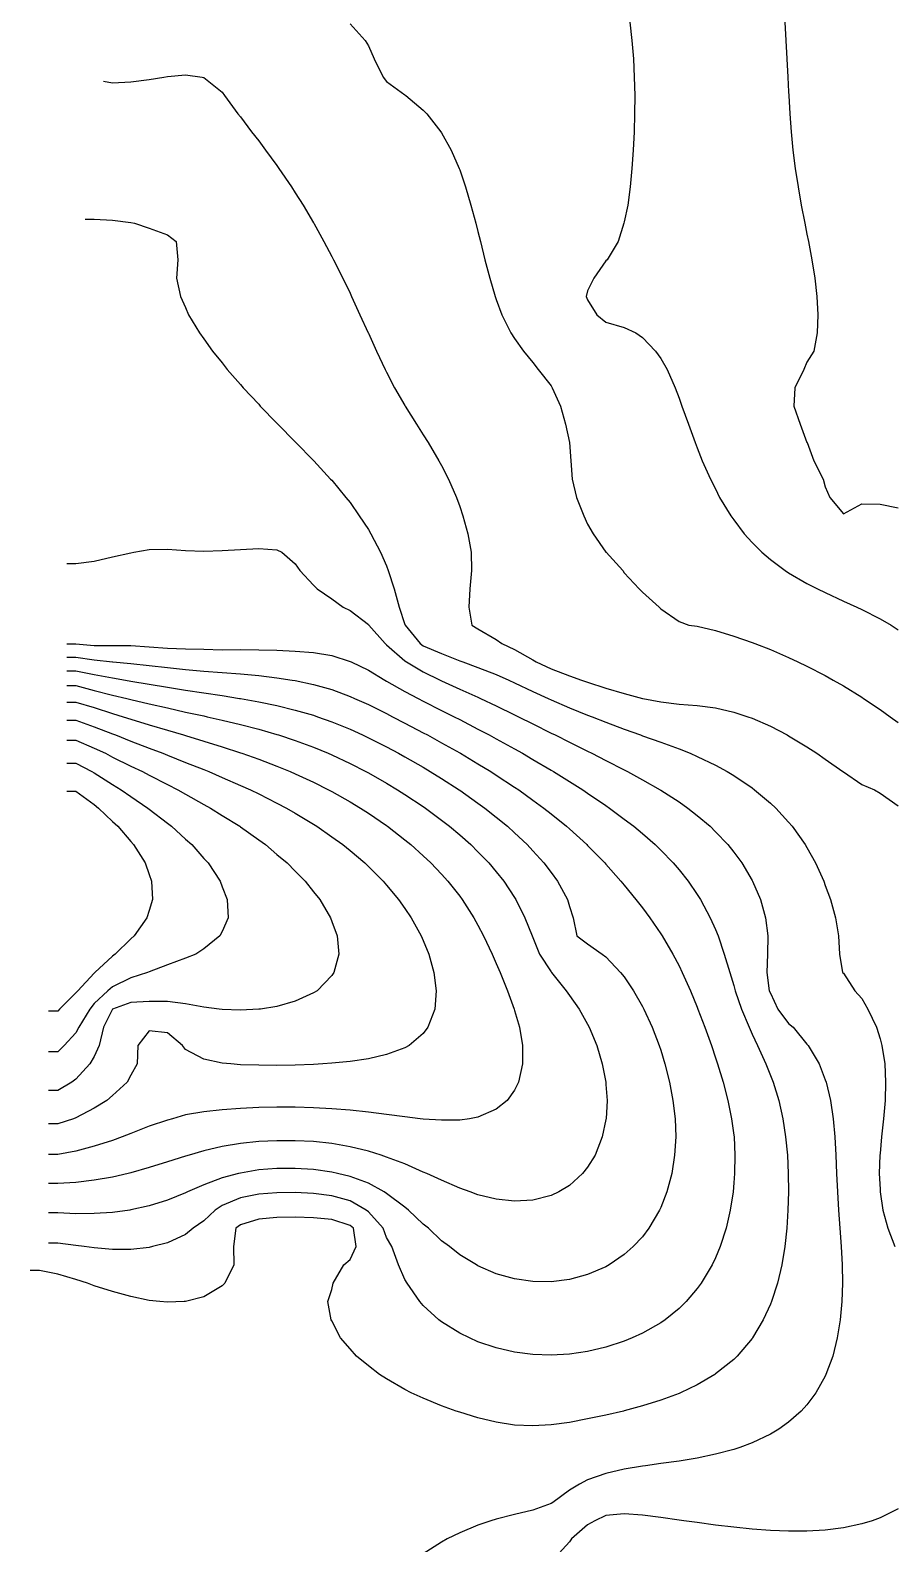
# Model space of a CAD drawing. Extents: x 771911 to 772814, y 1416488 to 1417835.
# Drawn here: x 772020.9 to 772068.2, y 1417267.9 to 1417350.8 of the extents above; entities that cross this region are included whole.
import ezdxf

# ---------------------------------------------------------------- set-up
doc = ezdxf.new("R2010")
doc.units = 0
doc.header["$MEASUREMENT"] = 0
for name, color, linetype in [('752.5', 1, 'CONTINUOUS'), ('753', 1, 'CONTINUOUS'), ('753.5', 1, 'CONTINUOUS'), ('754', 1, 'CONTINUOUS'), ('754.5', 1, 'CONTINUOUS'), ('755', 1, 'CONTINUOUS'), ('755.5', 1, 'CONTINUOUS'), ('756', 1, 'CONTINUOUS'), ('756.5', 1, 'CONTINUOUS'), ('757', 1, 'CONTINUOUS'), ('757.5', 1, 'CONTINUOUS'), ('758', 1, 'CONTINUOUS'), ('758.5', 1, 'CONTINUOUS'), ('759', 1, 'CONTINUOUS'), ('759.5', 1, 'CONTINUOUS')]:
    doc.layers.add(name, color=color, linetype=linetype)

msp = doc.modelspace()

# ---------------------------------------------------------------- linework, layer by layer
at = {"layer": '752.5', "color": 0, "linetype": 'Continuous'}
msp.add_polyline3d([(772062.233, 1417351.206, 752.5), (772062.284, 1417350.206, 752.5), (772062.337, 1417349.206, 752.5), (772062.391, 1417348.206, 752.5), (772062.434, 1417347.395, 752.5), (772062.443, 1417347.206, 752.5), (772062.502, 1417346.206, 752.5), (772062.574, 1417345.206, 752.5), (772062.67, 1417344.206, 752.5), (772062.793, 1417343.206, 752.5), (772062.946, 1417342.206, 752.5), (772063.125, 1417341.206, 752.5), (772063.319, 1417340.206, 752.5), (772063.434, 1417339.614, 752.5), (772063.517, 1417339.206, 752.5), (772063.703, 1417338.206, 752.5), (772063.862, 1417337.206, 752.5), (772063.979, 1417336.206, 752.5), (772064.033, 1417335.206, 752.5), (772063.997, 1417334.206, 752.5), (772063.807, 1417333.206, 752.5), (772063.434, 1417332.609, 752.5), (772063.267, 1417332.206, 752.5), (772062.773, 1417331.206, 752.5), (772062.714, 1417330.206, 752.5), (772063.072, 1417329.206, 752.5), (772063.434, 1417328.215, 752.5), (772063.439, 1417328.206, 752.5), (772063.806, 1417327.206, 752.5), (772064.324, 1417326.206, 752.5), (772064.434, 1417325.783, 752.5), (772064.683, 1417325.206, 752.5), (772065.434, 1417324.301, 752.5), (772066.434, 1417324.849, 752.5), (772067.434, 1417324.841, 752.5), (772068.434, 1417324.631, 752.5)], dxfattribs=at)
at = {"layer": '753', "color": 0, "linetype": 'Continuous'}
msp.add_polyline3d([(772053.735, 1417351.206, 753), (772053.851, 1417350.206, 753), (772053.936, 1417349.206, 753), (772053.987, 1417348.206, 753), (772054.008, 1417347.206, 753), (772054.002, 1417346.206, 753), (772053.976, 1417345.206, 753), (772053.929, 1417344.206, 753), (772053.861, 1417343.206, 753), (772053.765, 1417342.206, 753), (772053.627, 1417341.206, 753), (772053.434, 1417340.294, 753), (772053.416, 1417340.206, 753), (772053.101, 1417339.206, 753), (772052.508, 1417338.206, 753), (772052.434, 1417338.15, 753), (772051.766, 1417337.206, 753), (772051.434, 1417336.512, 753), (772051.357, 1417336.206, 753), (772051.434, 1417336.01, 753), (772051.934, 1417335.206, 753), (772052.434, 1417334.794, 753), (772053.434, 1417334.5, 753), (772054.071, 1417334.206, 753), (772054.434, 1417333.957, 753), (772055.153, 1417333.206, 753), (772055.434, 1417332.808, 753), (772055.786, 1417332.206, 753), (772056.225, 1417331.206, 753), (772056.434, 1417330.635, 753), (772056.588, 1417330.206, 753), (772056.944, 1417329.206, 753), (772057.316, 1417328.206, 753), (772057.434, 1417327.921, 753), (772057.708, 1417327.206, 753), (772058.148, 1417326.206, 753), (772058.434, 1417325.671, 753), (772058.657, 1417325.206, 753), (772059.267, 1417324.206, 753), (772059.434, 1417323.987, 753), (772060.006, 1417323.206, 753), (772060.434, 1417322.746, 753), (772060.966, 1417322.206, 753), (772061.434, 1417321.807, 753), (772062.25, 1417321.206, 753), (772062.434, 1417321.082, 753), (772063.434, 1417320.491, 753), (772064.014, 1417320.206, 753), (772064.434, 1417319.994, 753), (772065.434, 1417319.536, 753), (772066.167, 1417319.206, 753), (772066.434, 1417319.077, 753), (772067.434, 1417318.564, 753), (772068.044, 1417318.206, 753), (772068.434, 1417317.966, 753)], dxfattribs=at)
at = {"layer": '753.5', "color": 0, "linetype": 'Continuous'}
msp.add_polyline3d([(772038.434, 1417351.129, 753.5), (772039.252, 1417350.206, 753.5), (772039.434, 1417349.921, 753.5), (772039.748, 1417349.206, 753.5), (772040.236, 1417348.206, 753.5), (772040.434, 1417347.964, 753.5), (772041.434, 1417347.232, 753.5), (772041.488, 1417347.206, 753.5), (772042.434, 1417346.394, 753.5), (772042.639, 1417346.206, 753.5), (772043.403, 1417345.206, 753.5), (772043.434, 1417345.155, 753.5), (772043.974, 1417344.206, 753.5), (772044.403, 1417343.206, 753.5), (772044.434, 1417343.125, 753.5), (772044.752, 1417342.206, 753.5), (772045.05, 1417341.206, 753.5), (772045.319, 1417340.206, 753.5), (772045.434, 1417339.763, 753.5), (772045.569, 1417339.206, 753.5), (772045.814, 1417338.206, 753.5), (772046.075, 1417337.206, 753.5), (772046.374, 1417336.206, 753.5), (772046.434, 1417336.039, 753.5), (772046.733, 1417335.206, 753.5), (772047.232, 1417334.206, 753.5), (772047.434, 1417333.9, 753.5), (772047.917, 1417333.206, 753.5), (772048.434, 1417332.591, 753.5), (772048.721, 1417332.206, 753.5), (772049.434, 1417331.31, 753.5), (772049.498, 1417331.206, 753.5), (772049.949, 1417330.206, 753.5), (772050.23, 1417329.206, 753.5), (772050.434, 1417328.215, 753.5), (772050.435, 1417328.206, 753.5), (772050.522, 1417327.206, 753.5), (772050.583, 1417326.206, 753.5), (772050.828, 1417325.206, 753.5), (772051.23, 1417324.206, 753.5), (772051.434, 1417323.738, 753.5), (772051.729, 1417323.206, 753.5), (772052.434, 1417322.213, 753.5), (772052.441, 1417322.206, 753.5), (772053.357, 1417321.206, 753.5), (772053.434, 1417321.08, 753.5), (772054.253, 1417320.206, 753.5), (772054.434, 1417320.012, 753.5), (772055.353, 1417319.206, 753.5), (772055.434, 1417319.114, 753.5), (772056.434, 1417318.417, 753.5), (772056.963, 1417318.206, 753.5), (772057.434, 1417318.153, 753.5), (772058.434, 1417317.915, 753.5), (772059.434, 1417317.617, 753.5), (772060.434, 1417317.266, 753.5), (772060.576, 1417317.206, 753.5), (772061.434, 1417316.885, 753.5), (772062.434, 1417316.451, 753.5), (772062.944, 1417316.206, 753.5), (772063.434, 1417315.976, 753.5), (772064.434, 1417315.455, 753.5), (772064.875, 1417315.206, 753.5), (772065.434, 1417314.887, 753.5), (772066.434, 1417314.268, 753.5), (772066.526, 1417314.206, 753.5), (772067.434, 1417313.603, 753.5), (772067.983, 1417313.206, 753.5), (772068.434, 1417312.891, 753.5)], dxfattribs=at)
at = {"layer": '754', "color": 0, "linetype": 'Continuous'}
msp.add_polyline3d([(772024.934, 1417347.988, 754), (772025.434, 1417347.902, 754), (772026.434, 1417347.945, 754), (772027.434, 1417348.069, 754), (772028.234, 1417348.206, 754), (772028.434, 1417348.249, 754), (772029.434, 1417348.335, 754), (772030.34, 1417348.206, 754), (772030.434, 1417348.188, 754), (772031.434, 1417347.383, 754), (772031.568, 1417347.206, 754), (772032.284, 1417346.206, 754), (772032.434, 1417346.029, 754), (772033.04, 1417345.206, 754), (772033.434, 1417344.717, 754), (772033.808, 1417344.206, 754), (772034.434, 1417343.361, 754), (772034.541, 1417343.206, 754), (772035.222, 1417342.206, 754), (772035.434, 1417341.882, 754), (772035.858, 1417341.206, 754), (772036.434, 1417340.235, 754), (772036.45, 1417340.206, 754), (772037.006, 1417339.206, 754), (772037.434, 1417338.398, 754), (772037.532, 1417338.206, 754), (772038.032, 1417337.206, 754), (772038.434, 1417336.379, 754), (772038.514, 1417336.206, 754), (772038.974, 1417335.206, 754), (772039.431, 1417334.206, 754), (772039.434, 1417334.201, 754), (772039.874, 1417333.206, 754), (772040.35, 1417332.206, 754), (772040.434, 1417332.051, 754), (772040.862, 1417331.206, 754), (772041.434, 1417330.232, 754), (772041.449, 1417330.206, 754), (772042.071, 1417329.206, 754), (772042.434, 1417328.626, 754), (772042.7, 1417328.206, 754), (772043.297, 1417327.206, 754), (772043.434, 1417326.953, 754), (772043.828, 1417326.206, 754), (772044.262, 1417325.206, 754), (772044.434, 1417324.711, 754), (772044.607, 1417324.206, 754), (772044.88, 1417323.206, 754), (772045.052, 1417322.206, 754), (772045.084, 1417321.206, 754), (772044.99, 1417320.206, 754), (772044.936, 1417319.206, 754), (772045.104, 1417318.206, 754), (772045.434, 1417318.008, 754), (772046.434, 1417317.432, 754), (772046.736, 1417317.206, 754), (772047.434, 1417316.89, 754), (772048.434, 1417316.322, 754), (772048.624, 1417316.206, 754), (772049.434, 1417315.827, 754), (772050.434, 1417315.446, 754), (772051.09, 1417315.206, 754), (772051.434, 1417315.09, 754), (772052.434, 1417314.771, 754), (772053.434, 1417314.467, 754), (772054.434, 1417314.21, 754), (772054.45, 1417314.206, 754), (772055.434, 1417314.014, 754), (772056.434, 1417313.9, 754), (772057.434, 1417313.822, 754), (772058.434, 1417313.693, 754), (772059.434, 1417313.462, 754), (772060.198, 1417313.206, 754), (772060.434, 1417313.123, 754), (772061.434, 1417312.688, 754), (772062.357, 1417312.206, 754), (772062.434, 1417312.164, 754), (772063.434, 1417311.556, 754), (772063.974, 1417311.206, 754), (772064.434, 1417310.883, 754), (772065.405, 1417310.206, 754), (772065.434, 1417310.184, 754), (772066.434, 1417309.503, 754), (772067.124, 1417309.206, 754), (772067.434, 1417309.014, 754), (772068.434, 1417308.32, 754)], dxfattribs=at)
at = {"layer": '754.5', "color": 0, "linetype": 'Continuous'}
for points in [[(772023.934, 1417340.436, 754.5), (772024.434, 1417340.436, 754.5), (772025.434, 1417340.383, 754.5), (772026.434, 1417340.253, 754.5), (772026.629, 1417340.206, 754.5), (772027.434, 1417339.943, 754.5), (772028.434, 1417339.577, 754.5), (772028.917, 1417339.206, 754.5), (772029.014, 1417338.206, 754.5), (772028.943, 1417337.206, 754.5), (772029.154, 1417336.206, 754.5), (772029.434, 1417335.6, 754.5), (772029.597, 1417335.206, 754.5), (772030.192, 1417334.206, 754.5), (772030.434, 1417333.883, 754.5), (772030.906, 1417333.206, 754.5), (772031.434, 1417332.564, 754.5), (772031.712, 1417332.206, 754.5), (772032.434, 1417331.393, 754.5), (772032.589, 1417331.206, 754.5), (772033.434, 1417330.303, 754.5), (772033.518, 1417330.206, 754.5), (772034.434, 1417329.264, 754.5), (772034.485, 1417329.206, 754.5), (772035.434, 1417328.248, 754.5), (772035.471, 1417328.206, 754.5), (772036.434, 1417327.223, 754.5), (772036.448, 1417327.206, 754.5), (772037.371, 1417326.206, 754.5), (772037.434, 1417326.141, 754.5), (772038.206, 1417325.206, 754.5), (772038.434, 1417324.924, 754.5), (772038.94, 1417324.206, 754.5), (772039.434, 1417323.447, 754.5), (772039.572, 1417323.206, 754.5), (772040.095, 1417322.206, 754.5), (772040.434, 1417321.459, 754.5), (772040.526, 1417321.206, 754.5), (772040.851, 1417320.206, 754.5), (772041.119, 1417319.206, 754.5), (772041.434, 1417318.246, 754.5), (772041.444, 1417318.206, 754.5), (772042.27, 1417317.206, 754.5), (772042.434, 1417317.088, 754.5), (772043.434, 1417316.66, 754.5), (772044.434, 1417316.266, 754.5), (772044.6, 1417316.206, 754.5), (772045.434, 1417315.904, 754.5), (772046.434, 1417315.516, 754.5), (772047.113, 1417315.206, 754.5), (772047.434, 1417315.059, 754.5), (772048.434, 1417314.582, 754.5), (772049.27, 1417314.206, 754.5), (772049.434, 1417314.13, 754.5), (772050.434, 1417313.699, 754.5), (772051.434, 1417313.296, 754.5), (772051.674, 1417313.206, 754.5), (772052.434, 1417312.899, 754.5), (772053.434, 1417312.522, 754.5), (772054.333, 1417312.206, 754.5), (772054.434, 1417312.167, 754.5), (772055.434, 1417311.805, 754.5), (772056.434, 1417311.439, 754.5), (772057.037, 1417311.206, 754.5), (772057.434, 1417311.032, 754.5), (772058.434, 1417310.554, 754.5), (772059.078, 1417310.206, 754.5), (772059.434, 1417309.988, 754.5), (772060.434, 1417309.308, 754.5), (772060.572, 1417309.206, 754.5), (772061.434, 1417308.475, 754.5), (772061.728, 1417308.206, 754.5), (772062.434, 1417307.438, 754.5), (772062.635, 1417307.206, 754.5), (772063.344, 1417306.206, 754.5), (772063.434, 1417306.049, 754.5), (772063.905, 1417305.206, 754.5), (772064.353, 1417304.206, 754.5), (772064.434, 1417303.975, 754.5), (772064.724, 1417303.206, 754.5), (772064.999, 1417302.206, 754.5), (772065.162, 1417301.206, 754.5), (772065.218, 1417300.206, 754.5), (772065.378, 1417299.206, 754.5), (772065.434, 1417299.164, 754.5), (772066.055, 1417298.206, 754.5), (772066.434, 1417297.783, 754.5), (772066.763, 1417297.206, 754.5), (772067.238, 1417296.206, 754.5), (772067.434, 1417295.581, 754.5), (772067.535, 1417295.206, 754.5), (772067.694, 1417294.206, 754.5), (772067.742, 1417293.206, 754.5), (772067.708, 1417292.206, 754.5), (772067.621, 1417291.206, 754.5), (772067.515, 1417290.206, 754.5), (772067.434, 1417289.303, 754.5), (772067.425, 1417289.206, 754.5), (772067.388, 1417288.206, 754.5), (772067.434, 1417287.354, 754.5), (772067.441, 1417287.206, 754.5), (772067.587, 1417286.206, 754.5), (772067.854, 1417285.206, 754.5), (772068.25, 1417284.206, 754.5)], [(772068.434, 1417269.846, 754.5), (772067.434, 1417269.364, 754.5), (772066.997, 1417269.206, 754.5), (772066.434, 1417269.036, 754.5), (772065.434, 1417268.821, 754.5), (772064.434, 1417268.694, 754.5), (772063.434, 1417268.634, 754.5), (772062.434, 1417268.632, 754.5), (772061.434, 1417268.673, 754.5), (772060.434, 1417268.748, 754.5), (772059.434, 1417268.847, 754.5), (772058.434, 1417268.965, 754.5), (772057.434, 1417269.099, 754.5), (772056.692, 1417269.206, 754.5), (772056.434, 1417269.24, 754.5), (772055.434, 1417269.38, 754.5), (772054.434, 1417269.509, 754.5), (772053.434, 1417269.586, 754.5), (772052.434, 1417269.49, 754.5), (772051.83, 1417269.206, 754.5), (772051.434, 1417268.972, 754.5), (772050.555, 1417268.206, 754.5), (772050.434, 1417268.047, 754.5), (772049.674, 1417267.206, 754.5)]]:
    msp.add_polyline3d(points, dxfattribs=at)
at = {"layer": '755', "color": 0, "linetype": 'Continuous'}
msp.add_polyline3d([(772022.934, 1417321.58, 755), (772023.434, 1417321.58, 755), (772024.434, 1417321.717, 755), (772025.434, 1417321.949, 755), (772026.434, 1417322.177, 755), (772026.6, 1417322.206, 755), (772027.434, 1417322.355, 755), (772028.434, 1417322.377, 755), (772029.434, 1417322.301, 755), (772030.434, 1417322.264, 755), (772031.434, 1417322.297, 755), (772032.434, 1417322.359, 755), (772033.434, 1417322.406, 755), (772034.434, 1417322.344, 755), (772034.702, 1417322.206, 755), (772035.434, 1417321.567, 755), (772035.677, 1417321.206, 755), (772036.434, 1417320.408, 755), (772036.636, 1417320.206, 755), (772037.434, 1417319.648, 755), (772038.048, 1417319.206, 755), (772038.434, 1417319.014, 755), (772039.434, 1417318.246, 755), (772039.463, 1417318.206, 755), (772040.35, 1417317.206, 755), (772040.434, 1417317.137, 755), (772041.434, 1417316.26, 755), (772041.514, 1417316.206, 755), (772042.434, 1417315.652, 755), (772043.372, 1417315.206, 755), (772043.434, 1417315.176, 755), (772044.434, 1417314.717, 755), (772045.434, 1417314.271, 755), (772045.575, 1417314.206, 755), (772046.434, 1417313.797, 755), (772047.434, 1417313.31, 755), (772047.646, 1417313.206, 755), (772048.434, 1417312.807, 755), (772049.434, 1417312.31, 755), (772049.652, 1417312.206, 755), (772050.434, 1417311.807, 755), (772051.434, 1417311.312, 755), (772051.656, 1417311.206, 755), (772052.434, 1417310.803, 755), (772053.434, 1417310.294, 755), (772053.612, 1417310.206, 755), (772054.434, 1417309.752, 755), (772055.4, 1417309.206, 755), (772055.434, 1417309.185, 755), (772056.434, 1417308.537, 755), (772056.915, 1417308.206, 755), (772057.434, 1417307.797, 755), (772058.134, 1417307.206, 755), (772058.434, 1417306.911, 755), (772059.105, 1417306.206, 755), (772059.434, 1417305.791, 755), (772059.869, 1417305.206, 755), (772060.434, 1417304.245, 755), (772060.455, 1417304.206, 755), (772060.889, 1417303.206, 755), (772061.165, 1417302.206, 755), (772061.29, 1417301.206, 755), (772061.285, 1417300.206, 755), (772061.242, 1417299.206, 755), (772061.375, 1417298.206, 755), (772061.434, 1417298.068, 755), (772061.842, 1417297.206, 755), (772062.434, 1417296.408, 755), (772062.676, 1417296.206, 755), (772063.434, 1417295.275, 755), (772063.497, 1417295.206, 755), (772064.098, 1417294.206, 755), (772064.434, 1417293.327, 755), (772064.478, 1417293.206, 755), (772064.727, 1417292.206, 755), (772064.876, 1417291.206, 755), (772064.964, 1417290.206, 755), (772065.018, 1417289.206, 755), (772065.06, 1417288.206, 755), (772065.108, 1417287.206, 755), (772065.168, 1417286.206, 755), (772065.239, 1417285.206, 755), (772065.31, 1417284.206, 755), (772065.363, 1417283.206, 755), (772065.381, 1417282.206, 755), (772065.348, 1417281.206, 755), (772065.257, 1417280.206, 755), (772065.096, 1417279.206, 755), (772064.846, 1417278.206, 755), (772064.474, 1417277.206, 755), (772064.434, 1417277.122, 755), (772063.927, 1417276.206, 755), (772063.434, 1417275.554, 755), (772063.122, 1417275.206, 755), (772062.434, 1417274.596, 755), (772061.888, 1417274.206, 755), (772061.434, 1417273.935, 755), (772060.434, 1417273.458, 755), (772059.755, 1417273.206, 755), (772059.434, 1417273.102, 755), (772058.434, 1417272.838, 755), (772057.434, 1417272.634, 755), (772056.434, 1417272.471, 755), (772055.434, 1417272.328, 755), (772054.605, 1417272.206, 755), (772054.434, 1417272.184, 755), (772053.434, 1417272.023, 755), (772052.434, 1417271.797, 755), (772051.434, 1417271.442, 755), (772050.997, 1417271.206, 755), (772050.434, 1417270.88, 755), (772049.531, 1417270.206, 755), (772049.434, 1417270.145, 755), (772048.434, 1417269.786, 755), (772047.434, 1417269.553, 755), (772046.434, 1417269.292, 755), (772046.138, 1417269.206, 755), (772045.434, 1417268.956, 755), (772044.434, 1417268.54, 755), (772043.742, 1417268.206, 755), (772043.434, 1417268.026, 755), (772042.434, 1417267.4, 755)], dxfattribs=at)
at = {"layer": '755.5', "color": 0, "linetype": 'Continuous'}
msp.add_polyline3d([(772022.934, 1417317.185, 755.5), (772023.434, 1417317.185, 755.5), (772024.434, 1417317.106, 755.5), (772025.434, 1417317.1, 755.5), (772026.434, 1417317.096, 755.5), (772027.434, 1417317.033, 755.5), (772028.434, 1417316.96, 755.5), (772029.434, 1417316.924, 755.5), (772030.434, 1417316.895, 755.5), (772031.434, 1417316.872, 755.5), (772032.434, 1417316.876, 755.5), (772033.434, 1417316.871, 755.5), (772034.434, 1417316.85, 755.5), (772035.434, 1417316.8, 755.5), (772036.434, 1417316.716, 755.5), (772037.434, 1417316.552, 755.5), (772038.434, 1417316.234, 755.5), (772038.485, 1417316.206, 755.5), (772039.434, 1417315.753, 755.5), (772040.344, 1417315.206, 755.5), (772040.434, 1417315.158, 755.5), (772041.434, 1417314.59, 755.5), (772042.159, 1417314.206, 755.5), (772042.434, 1417314.061, 755.5), (772043.434, 1417313.55, 755.5), (772044.128, 1417313.206, 755.5), (772044.434, 1417313.047, 755.5), (772045.434, 1417312.529, 755.5), (772046.054, 1417312.206, 755.5), (772046.434, 1417311.996, 755.5), (772047.434, 1417311.442, 755.5), (772047.861, 1417311.206, 755.5), (772048.434, 1417310.867, 755.5), (772049.434, 1417310.279, 755.5), (772049.56, 1417310.206, 755.5), (772050.434, 1417309.659, 755.5), (772051.17, 1417309.206, 755.5), (772051.434, 1417309.025, 755.5), (772052.434, 1417308.341, 755.5), (772052.635, 1417308.206, 755.5), (772053.434, 1417307.605, 755.5), (772053.963, 1417307.206, 755.5), (772054.434, 1417306.805, 755.5), (772055.124, 1417306.206, 755.5), (772055.434, 1417305.9, 755.5), (772056.112, 1417305.206, 755.5), (772056.434, 1417304.829, 755.5), (772056.934, 1417304.206, 755.5), (772057.434, 1417303.48, 755.5), (772057.608, 1417303.206, 755.5), (772058.145, 1417302.206, 755.5), (772058.434, 1417301.56, 755.5), (772058.574, 1417301.206, 755.5), (772058.912, 1417300.206, 755.5), (772059.21, 1417299.206, 755.5), (772059.434, 1417298.492, 755.5), (772059.511, 1417298.206, 755.5), (772059.847, 1417297.206, 755.5), (772060.269, 1417296.206, 755.5), (772060.434, 1417295.837, 755.5), (772060.737, 1417295.206, 755.5), (772061.19, 1417294.206, 755.5), (772061.434, 1417293.572, 755.5), (772061.582, 1417293.206, 755.5), (772061.89, 1417292.206, 755.5), (772062.114, 1417291.206, 755.5), (772062.266, 1417290.206, 755.5), (772062.362, 1417289.206, 755.5), (772062.411, 1417288.206, 755.5), (772062.421, 1417287.206, 755.5), (772062.395, 1417286.206, 755.5), (772062.33, 1417285.206, 755.5), (772062.221, 1417284.206, 755.5), (772062.055, 1417283.206, 755.5), (772061.82, 1417282.206, 755.5), (772061.497, 1417281.206, 755.5), (772061.434, 1417281.05, 755.5), (772061.048, 1417280.206, 755.5), (772060.453, 1417279.206, 755.5), (772060.434, 1417279.18, 755.5), (772059.617, 1417278.206, 755.5), (772059.434, 1417278.029, 755.5), (772058.434, 1417277.234, 755.5), (772058.393, 1417277.206, 755.5), (772057.434, 1417276.642, 755.5), (772056.523, 1417276.206, 755.5), (772056.434, 1417276.168, 755.5), (772055.434, 1417275.798, 755.5), (772054.434, 1417275.486, 755.5), (772053.434, 1417275.215, 755.5), (772053.397, 1417275.206, 755.5), (772052.434, 1417274.983, 755.5), (772051.434, 1417274.772, 755.5), (772050.434, 1417274.587, 755.5), (772049.434, 1417274.45, 755.5), (772048.434, 1417274.394, 755.5), (772047.434, 1417274.442, 755.5), (772046.434, 1417274.594, 755.5), (772045.434, 1417274.833, 755.5), (772044.434, 1417275.137, 755.5), (772044.236, 1417275.206, 755.5), (772043.434, 1417275.496, 755.5), (772042.434, 1417275.909, 755.5), (772041.786, 1417276.206, 755.5), (772041.434, 1417276.387, 755.5), (772040.434, 1417276.96, 755.5), (772040.042, 1417277.206, 755.5), (772039.434, 1417277.672, 755.5), (772038.786, 1417278.206, 755.5), (772038.434, 1417278.606, 755.5), (772037.902, 1417279.206, 755.5), (772037.434, 1417280.141, 755.5), (772037.396, 1417280.206, 755.5), (772037.222, 1417281.206, 755.5), (772037.434, 1417281.862, 755.5), (772037.503, 1417282.206, 755.5), (772038.093, 1417283.206, 755.5), (772038.434, 1417283.497, 755.5), (772038.761, 1417284.206, 755.5), (772038.625, 1417285.206, 755.5), (772038.434, 1417285.369, 755.5), (772037.434, 1417285.692, 755.5), (772036.434, 1417285.787, 755.5), (772035.434, 1417285.814, 755.5), (772034.434, 1417285.793, 755.5), (772033.434, 1417285.702, 755.5), (772032.434, 1417285.402, 755.5), (772032.19, 1417285.206, 755.5), (772032.062, 1417284.206, 755.5), (772032.067, 1417283.206, 755.5), (772031.589, 1417282.206, 755.5), (772031.434, 1417282.062, 755.5), (772030.434, 1417281.45, 755.5), (772029.434, 1417281.21, 755.5), (772029.363, 1417281.206, 755.5), (772028.434, 1417281.157, 755.5), (772028.019, 1417281.206, 755.5), (772027.434, 1417281.259, 755.5), (772026.434, 1417281.468, 755.5), (772025.434, 1417281.743, 755.5), (772024.434, 1417282.061, 755.5), (772024.062, 1417282.206, 755.5), (772023.434, 1417282.398, 755.5), (772022.434, 1417282.697, 755.5), (772021.434, 1417282.903, 755.5), (772020.934, 1417282.903, 755.5)], dxfattribs=at)
at = {"layer": '756', "color": 0, "linetype": 'Continuous'}
msp.add_polyline3d([(772022.934, 1417316.465, 756), (772023.434, 1417316.465, 756), (772024.434, 1417316.322, 756), (772025.434, 1417316.208, 756), (772025.454, 1417316.206, 756), (772026.434, 1417316.112, 756), (772027.434, 1417316.001, 756), (772028.434, 1417315.889, 756), (772029.434, 1417315.793, 756), (772030.434, 1417315.705, 756), (772031.434, 1417315.622, 756), (772032.434, 1417315.542, 756), (772033.434, 1417315.451, 756), (772034.434, 1417315.334, 756), (772035.27, 1417315.206, 756), (772035.434, 1417315.18, 756), (772036.434, 1417314.972, 756), (772037.434, 1417314.691, 756), (772038.434, 1417314.319, 756), (772038.681, 1417314.206, 756), (772039.434, 1417313.87, 756), (772040.434, 1417313.374, 756), (772040.757, 1417313.206, 756), (772041.434, 1417312.854, 756), (772042.434, 1417312.328, 756), (772042.664, 1417312.206, 756), (772043.434, 1417311.782, 756), (772044.434, 1417311.227, 756), (772044.469, 1417311.206, 756), (772045.434, 1417310.631, 756), (772046.138, 1417310.206, 756), (772046.434, 1417310.014, 756), (772047.434, 1417309.356, 756), (772047.661, 1417309.206, 756), (772048.434, 1417308.646, 756), (772049.041, 1417308.206, 756), (772049.434, 1417307.888, 756), (772050.28, 1417307.206, 756), (772050.434, 1417307.065, 756), (772051.384, 1417306.206, 756), (772051.434, 1417306.154, 756), (772052.369, 1417305.206, 756), (772052.434, 1417305.13, 756), (772053.259, 1417304.206, 756), (772053.434, 1417303.99, 756), (772054.076, 1417303.206, 756), (772054.434, 1417302.744, 756), (772054.829, 1417302.206, 756), (772055.434, 1417301.329, 756), (772055.51, 1417301.206, 756), (772056.092, 1417300.206, 756), (772056.434, 1417299.57, 756), (772056.608, 1417299.206, 756), (772057.061, 1417298.206, 756), (772057.434, 1417297.309, 756), (772057.472, 1417297.206, 756), (772057.838, 1417296.206, 756), (772058.203, 1417295.206, 756), (772058.434, 1417294.539, 756), (772058.548, 1417294.206, 756), (772058.853, 1417293.206, 756), (772059.111, 1417292.206, 756), (772059.315, 1417291.206, 756), (772059.434, 1417290.306, 756), (772059.447, 1417290.206, 756), (772059.492, 1417289.206, 756), (772059.474, 1417288.206, 756), (772059.434, 1417287.69, 756), (772059.393, 1417287.206, 756), (772059.239, 1417286.206, 756), (772059.008, 1417285.206, 756), (772058.687, 1417284.206, 756), (772058.434, 1417283.599, 756), (772058.247, 1417283.206, 756), (772057.65, 1417282.206, 756), (772057.434, 1417281.91, 756), (772056.83, 1417281.206, 756), (772056.434, 1417280.819, 756), (772055.674, 1417280.206, 756), (772055.434, 1417280.038, 756), (772054.434, 1417279.462, 756), (772053.872, 1417279.206, 756), (772053.434, 1417279.025, 756), (772052.434, 1417278.702, 756), (772051.434, 1417278.471, 756), (772050.434, 1417278.326, 756), (772049.434, 1417278.269, 756), (772048.434, 1417278.302, 756), (772047.434, 1417278.43, 756), (772046.434, 1417278.657, 756), (772045.434, 1417278.995, 756), (772044.966, 1417279.206, 756), (772044.434, 1417279.461, 756), (772043.434, 1417280.095, 756), (772043.293, 1417280.206, 756), (772042.434, 1417280.987, 756), (772042.247, 1417281.206, 756), (772041.549, 1417282.206, 756), (772041.434, 1417282.397, 756), (772041.083, 1417283.206, 756), (772040.713, 1417284.206, 756), (772040.434, 1417284.709, 756), (772040.244, 1417285.206, 756), (772039.434, 1417286.112, 756), (772039.318, 1417286.206, 756), (772038.434, 1417286.714, 756), (772037.434, 1417286.986, 756), (772036.434, 1417287.115, 756), (772035.434, 1417287.166, 756), (772034.434, 1417287.154, 756), (772033.434, 1417287.073, 756), (772032.434, 1417286.883, 756), (772031.434, 1417286.452, 756), (772031.043, 1417286.206, 756), (772030.434, 1417285.615, 756), (772029.849, 1417285.206, 756), (772029.434, 1417284.859, 756), (772028.434, 1417284.407, 756), (772027.622, 1417284.206, 756), (772027.434, 1417284.159, 756), (772026.434, 1417284.05, 756), (772025.434, 1417284.053, 756), (772024.434, 1417284.133, 756), (772023.877, 1417284.206, 756), (772023.434, 1417284.259, 756), (772022.434, 1417284.401, 756), (772021.934, 1417284.401, 756)], dxfattribs=at)
at = {"layer": '756.5', "color": 0, "linetype": 'Continuous'}
msp.add_polyline3d([(772022.934, 1417315.714, 756.5), (772023.434, 1417315.714, 756.5), (772024.434, 1417315.513, 756.5), (772025.434, 1417315.325, 756.5), (772026.148, 1417315.206, 756.5), (772026.434, 1417315.153, 756.5), (772027.434, 1417314.981, 756.5), (772028.434, 1417314.816, 756.5), (772029.434, 1417314.66, 756.5), (772030.434, 1417314.508, 756.5), (772031.434, 1417314.357, 756.5), (772032.387, 1417314.206, 756.5), (772032.434, 1417314.198, 756.5), (772033.434, 1417314.018, 756.5), (772034.434, 1417313.813, 756.5), (772035.434, 1417313.571, 756.5), (772036.434, 1417313.28, 756.5), (772036.649, 1417313.206, 756.5), (772037.434, 1417312.927, 756.5), (772038.434, 1417312.517, 756.5), (772039.111, 1417312.206, 756.5), (772039.434, 1417312.054, 756.5), (772040.434, 1417311.547, 756.5), (772041.076, 1417311.206, 756.5), (772041.434, 1417311.008, 756.5), (772042.434, 1417310.435, 756.5), (772042.825, 1417310.206, 756.5), (772043.434, 1417309.825, 756.5), (772044.4, 1417309.206, 756.5), (772044.434, 1417309.183, 756.5), (772045.434, 1417308.475, 756.5), (772045.806, 1417308.206, 756.5), (772046.434, 1417307.705, 756.5), (772047.047, 1417307.206, 756.5), (772047.434, 1417306.851, 756.5), (772048.124, 1417306.206, 756.5), (772048.434, 1417305.87, 756.5), (772049.039, 1417305.206, 756.5), (772049.434, 1417304.67, 756.5), (772049.782, 1417304.206, 756.5), (772050.329, 1417303.206, 756.5), (772050.434, 1417302.811, 756.5), (772050.65, 1417302.206, 756.5), (772050.844, 1417301.206, 756.5), (772051.434, 1417300.777, 756.5), (772052.225, 1417300.206, 756.5), (772052.434, 1417300.064, 756.5), (772053.238, 1417299.206, 756.5), (772053.434, 1417298.96, 756.5), (772053.944, 1417298.206, 756.5), (772054.434, 1417297.354, 756.5), (772054.511, 1417297.206, 756.5), (772054.965, 1417296.206, 756.5), (772055.352, 1417295.206, 756.5), (772055.434, 1417294.953, 756.5), (772055.665, 1417294.206, 756.5), (772055.916, 1417293.206, 756.5), (772056.104, 1417292.206, 756.5), (772056.22, 1417291.206, 756.5), (772056.254, 1417290.206, 756.5), (772056.196, 1417289.206, 756.5), (772056.037, 1417288.206, 756.5), (772055.769, 1417287.206, 756.5), (772055.434, 1417286.342, 756.5), (772055.372, 1417286.206, 756.5), (772054.779, 1417285.206, 756.5), (772054.434, 1417284.748, 756.5), (772053.929, 1417284.206, 756.5), (772053.434, 1417283.766, 756.5), (772052.608, 1417283.206, 756.5), (772052.434, 1417283.103, 756.5), (772051.434, 1417282.671, 756.5), (772050.434, 1417282.401, 756.5), (772049.434, 1417282.278, 756.5), (772048.434, 1417282.291, 756.5), (772047.434, 1417282.437, 756.5), (772046.434, 1417282.72, 756.5), (772045.434, 1417283.155, 756.5), (772045.349, 1417283.206, 756.5), (772044.434, 1417283.752, 756.5), (772043.866, 1417284.206, 756.5), (772043.434, 1417284.527, 756.5), (772042.723, 1417285.206, 756.5), (772042.434, 1417285.44, 756.5), (772041.634, 1417286.206, 756.5), (772041.434, 1417286.356, 756.5), (772040.434, 1417287.113, 756.5), (772040.293, 1417287.206, 756.5), (772039.434, 1417287.675, 756.5), (772038.434, 1417288.047, 756.5), (772037.739, 1417288.206, 756.5), (772037.434, 1417288.281, 756.5), (772036.434, 1417288.426, 756.5), (772035.434, 1417288.488, 756.5), (772034.434, 1417288.481, 756.5), (772033.434, 1417288.401, 756.5), (772032.434, 1417288.231, 756.5), (772032.337, 1417288.206, 756.5), (772031.434, 1417287.972, 756.5), (772030.434, 1417287.592, 756.5), (772029.539, 1417287.206, 756.5), (772029.434, 1417287.153, 756.5), (772028.434, 1417286.745, 756.5), (772027.434, 1417286.433, 756.5), (772026.434, 1417286.214, 756.5), (772026.377, 1417286.206, 756.5), (772025.434, 1417286.077, 756.5), (772024.434, 1417286.013, 756.5), (772023.434, 1417286.008, 756.5), (772022.434, 1417286.048, 756.5), (772021.934, 1417286.048, 756.5)], dxfattribs=at)
at = {"layer": '757', "color": 0, "linetype": 'Continuous'}
msp.add_polyline3d([(772022.934, 1417314.905, 757), (772023.434, 1417314.905, 757), (772024.434, 1417314.646, 757), (772025.434, 1417314.387, 757), (772026.21, 1417314.206, 757), (772026.434, 1417314.147, 757), (772027.434, 1417313.909, 757), (772028.434, 1417313.682, 757), (772029.434, 1417313.462, 757), (772030.434, 1417313.245, 757), (772030.615, 1417313.206, 757), (772031.434, 1417313.014, 757), (772032.434, 1417312.772, 757), (772033.434, 1417312.514, 757), (772034.434, 1417312.231, 757), (772034.514, 1417312.206, 757), (772035.434, 1417311.901, 757), (772036.434, 1417311.531, 757), (772037.227, 1417311.206, 757), (772037.434, 1417311.116, 757), (772038.434, 1417310.643, 757), (772039.295, 1417310.206, 757), (772039.434, 1417310.131, 757), (772040.434, 1417309.562, 757), (772041.033, 1417309.206, 757), (772041.434, 1417308.95, 757), (772042.434, 1417308.289, 757), (772042.554, 1417308.206, 757), (772043.434, 1417307.551, 757), (772043.883, 1417307.206, 757), (772044.434, 1417306.736, 757), (772045.037, 1417306.206, 757), (772045.434, 1417305.812, 757), (772046.022, 1417305.206, 757), (772046.434, 1417304.714, 757), (772046.841, 1417304.206, 757), (772047.434, 1417303.312, 757), (772047.499, 1417303.206, 757), (772047.994, 1417302.206, 757), (772048.395, 1417301.206, 757), (772048.434, 1417301.121, 757), (772048.805, 1417300.206, 757), (772049.434, 1417299.237, 757), (772049.46, 1417299.206, 757), (772050.265, 1417298.206, 757), (772050.434, 1417297.951, 757), (772050.973, 1417297.206, 757), (772051.434, 1417296.371, 757), (772051.525, 1417296.206, 757), (772051.937, 1417295.206, 757), (772052.235, 1417294.206, 757), (772052.425, 1417293.206, 757), (772052.434, 1417293.08, 757), (772052.494, 1417292.206, 757), (772052.443, 1417291.206, 757), (772052.434, 1417291.154, 757), (772052.234, 1417290.206, 757), (772051.837, 1417289.206, 757), (772051.434, 1417288.545, 757), (772051.16, 1417288.206, 757), (772050.434, 1417287.544, 757), (772049.864, 1417287.206, 757), (772049.434, 1417287.001, 757), (772048.434, 1417286.742, 757), (772047.434, 1417286.686, 757), (772046.434, 1417286.796, 757), (772045.434, 1417287.045, 757), (772045.007, 1417287.206, 757), (772044.434, 1417287.404, 757), (772043.434, 1417287.833, 757), (772042.632, 1417288.206, 757), (772042.434, 1417288.288, 757), (772041.434, 1417288.728, 757), (772040.434, 1417289.109, 757), (772040.136, 1417289.206, 757), (772039.434, 1417289.428, 757), (772038.434, 1417289.674, 757), (772037.434, 1417289.845, 757), (772036.434, 1417289.952, 757), (772035.434, 1417290.003, 757), (772034.434, 1417290.003, 757), (772033.434, 1417289.952, 757), (772032.434, 1417289.846, 757), (772031.434, 1417289.676, 757), (772030.434, 1417289.441, 757), (772029.622, 1417289.206, 757), (772029.434, 1417289.151, 757), (772028.434, 1417288.84, 757), (772027.434, 1417288.527, 757), (772026.434, 1417288.243, 757), (772026.285, 1417288.206, 757), (772025.434, 1417288.011, 757), (772024.434, 1417287.834, 757), (772023.434, 1417287.712, 757), (772022.434, 1417287.651, 757), (772021.934, 1417287.651, 757)], dxfattribs=at)
at = {"layer": '757.5', "color": 0, "linetype": 'Continuous'}
msp.add_polyline3d([(772022.934, 1417314.002, 757.5), (772023.434, 1417314.002, 757.5), (772024.434, 1417313.7, 757.5), (772025.434, 1417313.376, 757.5), (772026.009, 1417313.206, 757.5), (772026.434, 1417313.064, 757.5), (772027.434, 1417312.756, 757.5), (772028.434, 1417312.461, 757.5), (772029.32, 1417312.206, 757.5), (772029.434, 1417312.17, 757.5), (772030.434, 1417311.861, 757.5), (772031.434, 1417311.55, 757.5), (772032.434, 1417311.232, 757.5), (772032.513, 1417311.206, 757.5), (772033.434, 1417310.875, 757.5), (772034.434, 1417310.496, 757.5), (772035.154, 1417310.206, 757.5), (772035.434, 1417310.082, 757.5), (772036.434, 1417309.615, 757.5), (772037.26, 1417309.206, 757.5), (772037.434, 1417309.112, 757.5), (772038.434, 1417308.543, 757.5), (772039, 1417308.206, 757.5), (772039.434, 1417307.922, 757.5), (772040.434, 1417307.244, 757.5), (772040.487, 1417307.206, 757.5), (772041.434, 1417306.469, 757.5), (772041.76, 1417306.206, 757.5), (772042.434, 1417305.598, 757.5), (772042.853, 1417305.206, 757.5), (772043.434, 1417304.589, 757.5), (772043.781, 1417304.206, 757.5), (772044.434, 1417303.377, 757.5), (772044.562, 1417303.206, 757.5), (772045.206, 1417302.206, 757.5), (772045.434, 1417301.795, 757.5), (772045.743, 1417301.206, 757.5), (772046.211, 1417300.206, 757.5), (772046.434, 1417299.691, 757.5), (772046.639, 1417299.206, 757.5), (772047.041, 1417298.206, 757.5), (772047.413, 1417297.206, 757.5), (772047.434, 1417297.129, 757.5), (772047.697, 1417296.206, 757.5), (772047.866, 1417295.206, 757.5), (772047.872, 1417294.206, 757.5), (772047.651, 1417293.206, 757.5), (772047.434, 1417292.773, 757.5), (772047.027, 1417292.206, 757.5), (772046.434, 1417291.729, 757.5), (772045.434, 1417291.292, 757.5), (772044.974, 1417291.206, 757.5), (772044.434, 1417291.132, 757.5), (772043.434, 1417291.119, 757.5), (772042.434, 1417291.186, 757.5), (772042.265, 1417291.206, 757.5), (772041.434, 1417291.303, 757.5), (772040.434, 1417291.436, 757.5), (772039.434, 1417291.561, 757.5), (772038.434, 1417291.667, 757.5), (772037.434, 1417291.748, 757.5), (772036.434, 1417291.803, 757.5), (772035.434, 1417291.831, 757.5), (772034.434, 1417291.834, 757.5), (772033.434, 1417291.813, 757.5), (772032.434, 1417291.769, 757.5), (772031.434, 1417291.698, 757.5), (772030.434, 1417291.587, 757.5), (772029.434, 1417291.409, 757.5), (772028.718, 1417291.206, 757.5), (772028.434, 1417291.133, 757.5), (772027.434, 1417290.793, 757.5), (772026.434, 1417290.397, 757.5), (772025.966, 1417290.206, 757.5), (772025.434, 1417290.021, 757.5), (772024.434, 1417289.698, 757.5), (772023.434, 1417289.431, 757.5), (772022.434, 1417289.244, 757.5), (772021.934, 1417289.244, 757.5)], dxfattribs=at)
at = {"layer": '758', "color": 0, "linetype": 'Continuous'}
msp.add_polyline3d([(772022.934, 1417313.016, 758), (772023.434, 1417313.016, 758), (772024.434, 1417312.657, 758), (772025.434, 1417312.266, 758), (772025.601, 1417312.206, 758), (772026.434, 1417311.867, 758), (772027.434, 1417311.482, 758), (772028.185, 1417311.206, 758), (772028.434, 1417311.102, 758), (772029.434, 1417310.702, 758), (772030.434, 1417310.309, 758), (772030.702, 1417310.206, 758), (772031.434, 1417309.885, 758), (772032.434, 1417309.448, 758), (772032.983, 1417309.206, 758), (772033.434, 1417308.979, 758), (772034.434, 1417308.472, 758), (772034.947, 1417308.206, 758), (772035.434, 1417307.918, 758), (772036.434, 1417307.318, 758), (772036.615, 1417307.206, 758), (772037.434, 1417306.632, 758), (772038.031, 1417306.206, 758), (772038.434, 1417305.875, 758), (772039.236, 1417305.206, 758), (772039.434, 1417305.014, 758), (772040.25, 1417304.206, 758), (772040.434, 1417303.991, 758), (772041.092, 1417303.206, 758), (772041.434, 1417302.714, 758), (772041.78, 1417302.206, 758), (772042.329, 1417301.206, 758), (772042.434, 1417300.952, 758), (772042.735, 1417300.206, 758), (772043.011, 1417299.206, 758), (772043.14, 1417298.206, 758), (772043.07, 1417297.206, 758), (772042.694, 1417296.206, 758), (772042.434, 1417295.874, 758), (772041.667, 1417295.206, 758), (772041.434, 1417295.082, 758), (772040.434, 1417294.71, 758), (772039.434, 1417294.48, 758), (772038.434, 1417294.334, 758), (772037.434, 1417294.238, 758), (772036.949, 1417294.206, 758), (772036.434, 1417294.179, 758), (772035.434, 1417294.143, 758), (772034.434, 1417294.124, 758), (772033.434, 1417294.126, 758), (772032.434, 1417294.161, 758), (772031.91, 1417294.206, 758), (772031.434, 1417294.253, 758), (772030.434, 1417294.457, 758), (772029.434, 1417294.992, 758), (772029.272, 1417295.206, 758), (772028.434, 1417295.902, 758), (772027.434, 1417296.017, 758), (772026.824, 1417295.206, 758), (772026.778, 1417294.206, 758), (772026.434, 1417293.58, 758), (772026.238, 1417293.206, 758), (772025.434, 1417292.468, 758), (772025.127, 1417292.206, 758), (772024.434, 1417291.78, 758), (772023.434, 1417291.259, 758), (772023.293, 1417291.206, 758), (772022.434, 1417290.929, 758), (772021.934, 1417290.929, 758)], dxfattribs=at)
at = {"layer": '758.5', "color": 0, "linetype": 'Continuous'}
msp.add_polyline3d([(772022.934, 1417311.927, 758.5), (772023.434, 1417311.927, 758.5), (772024.434, 1417311.487, 758.5), (772025.042, 1417311.206, 758.5), (772025.434, 1417310.998, 758.5), (772026.434, 1417310.504, 758.5), (772027.07, 1417310.206, 758.5), (772027.434, 1417310.008, 758.5), (772028.434, 1417309.492, 758.5), (772029.014, 1417309.206, 758.5), (772029.434, 1417308.961, 758.5), (772030.434, 1417308.404, 758.5), (772030.803, 1417308.206, 758.5), (772031.434, 1417307.802, 758.5), (772032.399, 1417307.206, 758.5), (772032.434, 1417307.18, 758.5), (772033.434, 1417306.461, 758.5), (772033.798, 1417306.206, 758.5), (772034.434, 1417305.665, 758.5), (772034.991, 1417305.206, 758.5), (772035.434, 1417304.751, 758.5), (772035.983, 1417304.206, 758.5), (772036.434, 1417303.629, 758.5), (772036.774, 1417303.206, 758.5), (772037.364, 1417302.206, 758.5), (772037.434, 1417302.004, 758.5), (772037.719, 1417301.206, 758.5), (772037.811, 1417300.206, 758.5), (772037.545, 1417299.206, 758.5), (772037.434, 1417299.048, 758.5), (772036.633, 1417298.206, 758.5), (772036.434, 1417298.087, 758.5), (772035.434, 1417297.641, 758.5), (772034.434, 1417297.354, 758.5), (772033.534, 1417297.206, 758.5), (772033.434, 1417297.194, 758.5), (772032.434, 1417297.145, 758.5), (772031.434, 1417297.184, 758.5), (772031.271, 1417297.206, 758.5), (772030.434, 1417297.311, 758.5), (772029.434, 1417297.484, 758.5), (772028.434, 1417297.614, 758.5), (772027.434, 1417297.62, 758.5), (772026.434, 1417297.57, 758.5), (772025.436, 1417297.206, 758.5), (772025.434, 1417297.205, 758.5), (772024.936, 1417296.206, 758.5), (772024.708, 1417295.206, 758.5), (772024.434, 1417294.614, 758.5), (772024.198, 1417294.206, 758.5), (772023.434, 1417293.373, 758.5), (772023.207, 1417293.206, 758.5), (772022.434, 1417292.749, 758.5), (772021.934, 1417292.749, 758.5)], dxfattribs=at)
at = {"layer": '759', "color": 0, "linetype": 'Continuous'}
msp.add_polyline3d([(772022.934, 1417310.662, 759), (772023.434, 1417310.662, 759), (772024.303, 1417310.206, 759), (772024.434, 1417310.127, 759), (772025.434, 1417309.492, 759), (772025.913, 1417309.206, 759), (772026.434, 1417308.834, 759), (772027.367, 1417308.206, 759), (772027.434, 1417308.151, 759), (772028.434, 1417307.375, 759), (772028.666, 1417307.206, 759), (772029.434, 1417306.495, 759), (772029.771, 1417306.206, 759), (772030.434, 1417305.445, 759), (772030.663, 1417305.206, 759), (772031.323, 1417304.206, 759), (772031.434, 1417303.894, 759), (772031.717, 1417303.206, 759), (772031.765, 1417302.206, 759), (772031.434, 1417301.452, 759), (772031.311, 1417301.206, 759), (772030.434, 1417300.5, 759), (772029.992, 1417300.206, 759), (772029.434, 1417299.986, 759), (772028.434, 1417299.618, 759), (772027.434, 1417299.247, 759), (772027.351, 1417299.206, 759), (772026.434, 1417298.906, 759), (772025.434, 1417298.414, 759), (772025.187, 1417298.206, 759), (772024.434, 1417297.502, 759), (772024.187, 1417297.206, 759), (772023.593, 1417296.206, 759), (772023.434, 1417295.91, 759), (772022.789, 1417295.206, 759), (772022.434, 1417294.873, 759), (772021.934, 1417294.873, 759)], dxfattribs=at)
at = {"layer": '759.5', "color": 0, "linetype": 'Continuous'}
msp.add_polyline3d([(772022.934, 1417309.137, 759.5), (772023.434, 1417309.137, 759.5), (772024.434, 1417308.393, 759.5), (772024.676, 1417308.206, 759.5), (772025.434, 1417307.476, 759.5), (772025.734, 1417307.206, 759.5), (772026.434, 1417306.375, 759.5), (772026.588, 1417306.206, 759.5), (772027.216, 1417305.206, 759.5), (772027.434, 1417304.57, 759.5), (772027.574, 1417304.206, 759.5), (772027.628, 1417303.206, 759.5), (772027.434, 1417302.601, 759.5), (772027.316, 1417302.206, 759.5), (772026.613, 1417301.206, 759.5), (772026.434, 1417301.055, 759.5), (772025.582, 1417300.206, 759.5), (772025.434, 1417300.103, 759.5), (772024.475, 1417299.206, 759.5), (772024.434, 1417299.173, 759.5), (772023.529, 1417298.206, 759.5), (772023.434, 1417298.087, 759.5), (772022.535, 1417297.206, 759.5), (772022.434, 1417297.096, 759.5), (772021.934, 1417297.096, 759.5)], dxfattribs=at)

doc.saveas('drawing.dxf')
